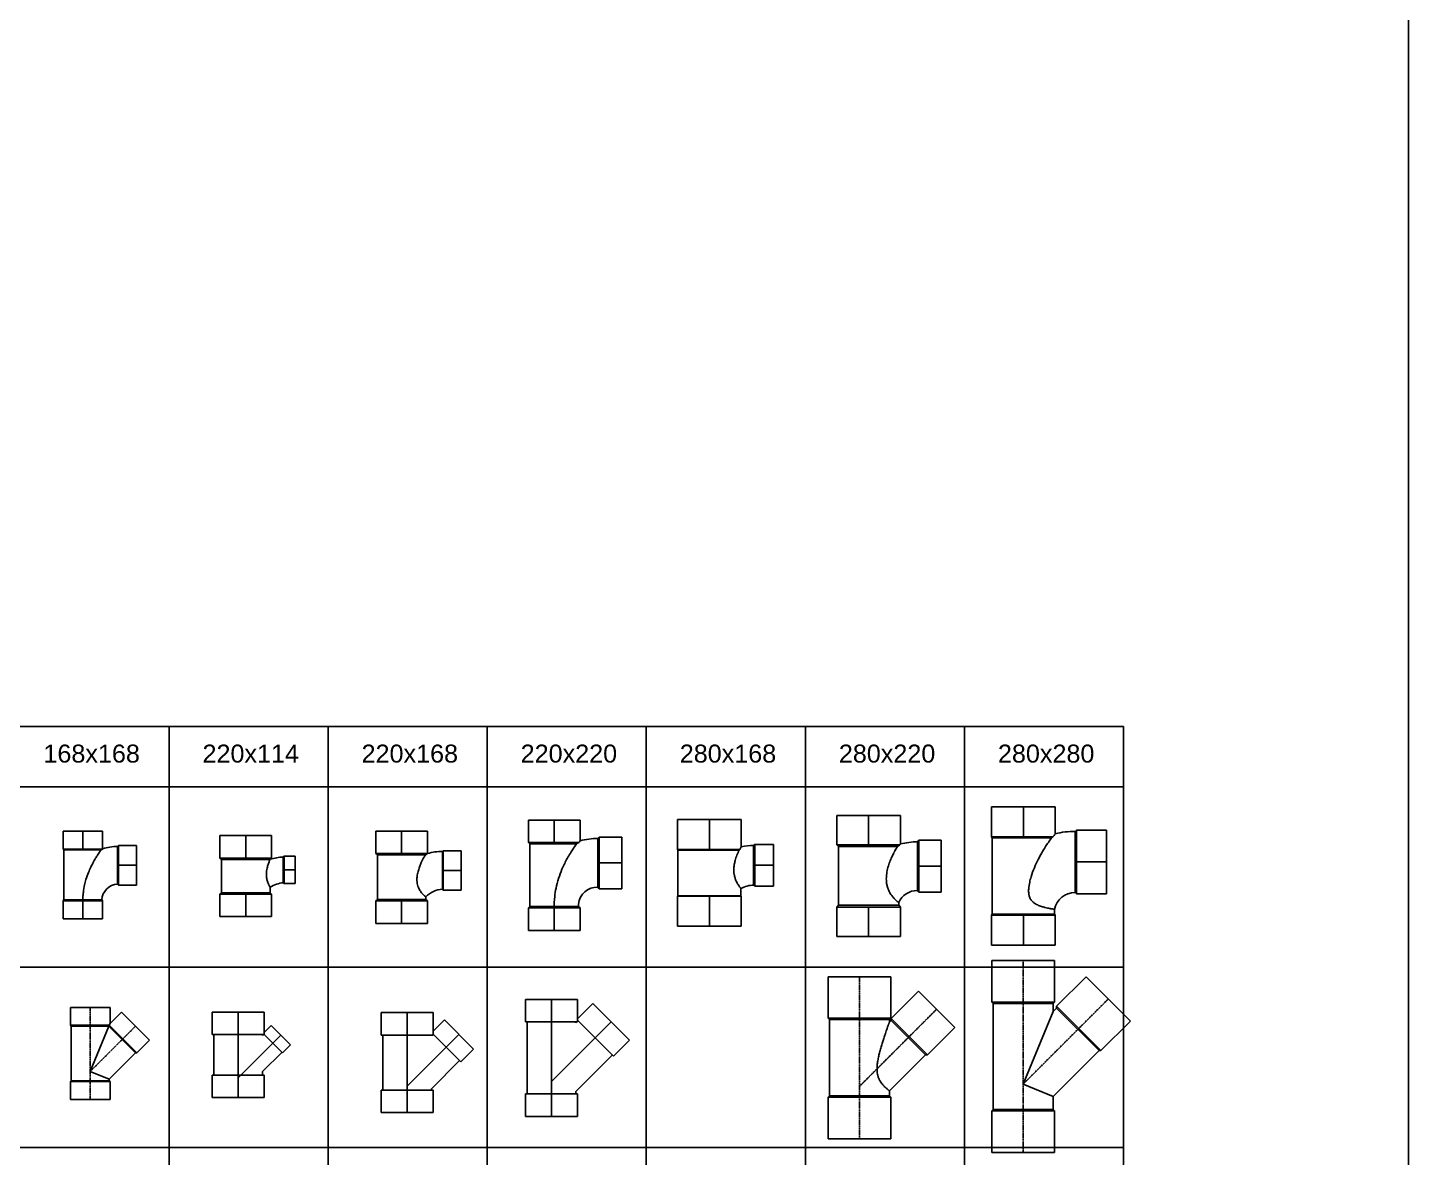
# Model space of a CAD drawing. Header units: millimetres. Extents: x 1218 to 72853, y -34712 to 16286.
# Drawn here: x 19096 to 25233, y 1758 to 6780 of the extents above; entities that cross this region are included whole.
import ezdxf
from ezdxf.enums import TextEntityAlignment as Align

# ---------------------------------------------------------------- set-up
doc = ezdxf.new("R2010")
doc.units = ezdxf.units.MM
doc.linetypes.add('CENTER', pattern=[50.8, 31.75, -6.35, 6.35, -6.35])
doc.linetypes.add('CENTER2', pattern=[28.575, 19.05, -3.175, 3.175, -3.175])
doc.styles.get("Standard").update_dxf_attribs({"font": 'arial.ttf'})

# ---------------------------------------------------------------- blocks, each defined once
blk = doc.blocks.new('TE CONG-D280x168 uPVC')
for p, q in [((-142, 203), (142, 203)), ((-142, 69.5), (-142, 203)), ((142, 82.2), (142, 203)), ((-140, 67.5), (-142, 69.5)), ((-140, -135.5), (-140, 67.5)), ((197, 88), (201.5, 92.5)), ((201.5, 92.5), (285, 92.5)), ((285, 92.5), (285, -92.5)), ((140, -135.5), (140, -103.5)), ((197.1, -88.1), (201.5, -92.5)), ((201.5, -92.5), (285, -92.5)), ((-140, -135.5), (-142, -137.5)), ((-142, -271), (-142, -137.5)), ((140, -135.5), (142, -137.5)), ((142, -271), (142, -137.5)), ((-142, -271), (142, -271))]:
    blk.add_line(p, q)
at = {"color": 8}
for p, q in [((-142, 69.5), (135.4, 69.5)), ((-140, 67.5), (132.6, 67.5)), ((197, 88), (197, -88.1)), ((201.5, 92.5), (201.5, -92.5)), ((-142, -137.5), (142, -137.5)), ((-140, -135.5), (140, -135.5))]:
    blk.add_line(p, q, dxfattribs=at)
for points in [[(0, 203), (0, 69.5)], [(285, 0), (201.5, 0)], [(0, -271), (0, -137.5)]]:
    blk.add_lwpolyline(points, dxfattribs=at)
for radius, start, end in [(305.6, 90.84189, 101.22482), (129.6, 91.95708, 118.32937)]:
    blk.add_arc((201.5, -217.6), radius, start, end)
for points, knots in [([(140, -103.5), (140, -103.5), (140, -103.5), (139.9, -103.4), (139.2, -102.6), (137.2, -99.9), (136, -98.4), (133.4, -94.7), (132.1, -92.8), (128.6, -87.5), (126.3, -83.9), (122.5, -76.8), (120.9, -73.7), (117.5, -66.2), (115.7, -61.5), (112.6, -51.5), (111.3, -46.1), (109.8, -36.2), (109.3, -31.8), (108.8, -22.5), (108.8, -17.6), (109.4, -7.1), (110.1, -1.5), (112, 9.7), (113.2, 15.3), (117, 29.2), (119.7, 37.3), (126, 53.5), (129.6, 61.3), (132.6, 67.5)], [245.266828, 245.266828, 245.266828, 245.266828, 247.501396, 247.501396, 268.424587, 268.424587, 285.069811, 285.069811, 298.815052, 298.815052, 318.271955, 318.271955, 331.45031, 331.45031, 348.334034, 348.334034, 365.630114, 365.630114, 378.974055, 378.974055, 393.681775, 393.681775, 410.633113, 410.633113, 428.459953, 428.459953, 456.707958, 456.707958, 490.585539, 490.585539, 490.585539, 490.585539]), ([(135.4, 69.5), (136.7, 72.1), (137.9, 74.4), (140, 78.4), (140.9, 80.1), (141.6, 81.5), (141.8, 81.8), (142, 82.1), (142, 82.2), (142, 82.2)], [0, 0, 0, 0, 15.020639, 15.020639, 32.723087, 32.723087, 40.710595, 40.710595, 45.784036, 45.784036, 45.784036, 45.784036])]:
    blk.add_open_spline(points, degree=3, knots=knots, dxfattribs=at)
blk.add_open_spline([(132.6, 67.5), (133.6, 68.2), (134.5, 68.8), (135.4, 69.5)], degree=3, dxfattribs=at)
at = {"flags": 1}
for p in [(0, 69.5), (201.5, 0), (0, -137.5)]:
    blk.add_attdef('AMC', p, '', height=0.5, dxfattribs=at)
blk = doc.blocks.new('TE CONG-D280x280 uPVC')
for p, q in [((-142, 245), (142, 245)), ((-142, 111.5), (-142, 245)), ((142, 125.3), (142, 245)), ((230, 135.5), (236.5, 142)), ((236.5, 142), (370, 142)), ((370, 142), (370, -142)), ((-138, 107.5), (-142, 111.5)), ((-138, -232.5), (-138, 107.5)), ((230, -135.5), (236.5, -142)), ((236.5, -142), (370, -142)), ((-138, -232.5), (-142, -236.5)), ((-142, -370.1), (-142, -236.5)), ((138, -232.5), (138, -210.6)), ((138, -232.5), (142, -236.5)), ((142, -370.1), (142, -236.5)), ((-142, -370.1), (142, -370.1))]:
    blk.add_line(p, q)
at = {"color": 8}
for p, q in [((230, -136), (230, 136)), ((236.5, 142), (236.5, -142)), ((-142, 111.5), (131.8, 111.5)), ((-138, 107.5), (125.5, 107.5)), ((-142, -236.5), (142, -236.5)), ((-138, -232.5), (138, -232.5))]:
    blk.add_line(p, q, dxfattribs=at)
for points in [[(0, 245), (0, 107.5)], [(370, 0), (230, 0)], [(0, -232.5), (0, -370.1)]]:
    blk.add_lwpolyline(points, dxfattribs=at)
for radius, end in [(366, 103.91053), (94, 168.11842)]:
    blk.add_arc((230, -230), radius, 90, end)
blk.add_open_spline([(131.8, 111.5), (135.3, 116.3), (138.1, 120.1), (140.7, 123.6), (141.4, 124.4), (141.9, 125.1), (142, 125.3), (142, 125.3)], degree=3, knots=[0, 0, 0, 0, 31.683874, 31.683874, 47.379434, 47.379434, 56.611824, 56.611824, 56.611824, 56.611824])
blk.add_open_spline([(138, -210.6), (138, -210.6), (137.8, -210.6), (136.5, -210.4), (134.8, -210.1), (129.8, -209.2), (126.5, -208.6), (118.4, -207), (113.6, -206), (104.2, -203.9), (100, -202.9), (91, -200.6), (86.3, -199.3), (78.3, -196.8), (75.1, -195.7), (69.3, -193.5), (66.6, -192.5), (60.5, -189.8), (57.2, -188.1), (50.3, -184.1), (46.7, -181.7), (39.5, -175.6), (35.9, -171.7), (31.4, -164.8), (30, -162.1), (27.5, -156.3), (26.5, -153.2), (24.7, -145.9), (24.1, -141.7), (23.3, -131.5), (23.3, -125.3), (24.4, -109.5), (26.1, -99.3), (29.9, -81.8), (32, -74), (38.4, -52.6), (43.4, -38.9), (54.1, -13.3), (59.8, -1.1), (70.9, 21), (76.4, 31), (87, 49.4), (92.1, 57.9), (101.9, 73.4), (106.7, 80.5), (116.4, 94.8), (121.3, 101.7), (125.5, 107.5)], degree=3, knots=[513.419697, 513.419697, 513.419697, 513.419697, 526.728516, 526.728516, 553.058275, 553.058275, 579.418485, 579.418485, 605.800222, 605.800222, 624.722663, 624.722663, 643.537706, 643.537706, 655.319542, 655.319542, 665.156032, 665.156032, 677.315151, 677.315151, 690.638709, 690.638709, 706.852566, 706.852566, 715.881622, 715.881622, 725.86402, 725.86402, 738.457972, 738.457972, 756.600946, 756.600946, 786.353203, 786.353203, 810.412568, 810.412568, 853.70984, 853.70984, 894.290536, 894.290536, 929.819007, 929.819007, 961.945072, 961.945072, 992.04509, 992.04509, 1026.980388, 1026.980388, 1026.980388, 1026.980388], dxfattribs=at)
blk.add_open_spline([(125.5, 107.5), (127.6, 108.8), (129.7, 110.2), (131.8, 111.5)], degree=3)
at = {"flags": 1}
for p in [(0, 111.5), (236.5, 0), (0, -236.5)]:
    blk.add_attdef('AMC', p, '', height=0.5, dxfattribs=at)
blk = doc.blocks.new('TE CONG-D220x220 uPVC')
for p, q in [((115, 190), (-115, 190)), ((-115, 190), (-115, 90)), ((115, 190), (115, 98.5)), ((-108, 84), (-115, 90)), ((-108, 84), (-108, -194.3)), ((194.2, 108.3), (200, 115)), ((300, 115), (200, 115)), ((300, -115), (300, 115)), ((194, -108), (200, -115)), ((300, -115), (200, -115)), ((108, -183.1), (108, -194)), ((-108, -194.3), (-115, -200)), ((-115, -200), (-115, -300)), ((108, -194), (115, -200)), ((115, -200), (115, -300)), ((115, -300), (-115, -300))]:
    blk.add_line(p, q)
at = {"color": 8}
for p, q in [((108.9, 90), (-115, 90)), ((98.8, 84), (-108, 84)), ((194.2, -108.3), (194.2, 108.3)), ((200, -115), (200, 115)), ((115, -200), (-115, -200)), ((108, -194.3), (-108, -194.3))]:
    blk.add_line(p, q, dxfattribs=at)
for points in [[(0, 190), (0, 90)], [(300, 0), (200, 0)], [(0, -300), (0, -200)]]:
    blk.add_lwpolyline(points, dxfattribs=at)
for radius, start, end in [(299.4, 89.38397, 104.70858), (83.4, 87.95146, 174.51309)]:
    blk.add_arc((191, -191.1), radius, start, end)
blk.add_open_spline([(98.8, 84), (95.2, 79), (90.9, 72.9), (82.8, 60.8), (79, 55.1), (70.5, 41.5), (65.6, 33.4), (56.9, 18), (53.1, 10.9), (45.6, -3.8), (42, -11.2), (27.2, -44.1), (17.2, -72), (7.2, -114.9), (4.8, -127.9), (1.5, -153.5), (0.4, -166.1), (0, -194.3), (0, -179), (0, -179)], degree=3, knots=[-320.340267, -320.340267, -320.340267, -320.340267, -286.482229, -286.482229, -260.185884, -260.185884, -226.418189, -226.418189, -198.46016, -198.46016, -170.622718, -170.622718, -77.558312, -77.558312, -38.063436, -38.063436, 0, 0, 0.195551, 0.195551, 0.195551, 0.195551], dxfattribs=at)
blk.add_open_spline([(108.9, 90), (105.8, 88.2), (102.4, 86.2), (98.8, 84)], degree=3)
blk.add_open_spline([(115, 98.5), (115, 98.5), (114.7, 98.1), (113.1, 95.8), (111.3, 93.4), (108.9, 90)], degree=3, knots=[-39.114543, -39.114543, -39.114543, -39.114543, -24.327206, -24.327206, 0, 0, 0, 0])
at = {"flags": 1}
for p in [(0, 90), (200, 0), (0, -200)]:
    blk.add_attdef('AMC', p, '', height=0.5, dxfattribs=at)
blk = doc.blocks.new('TE CONG-D220x168 uPVC')
for p, q in [((115, 175), (-115, 175)), ((-115, 175), (-115, 75)), ((115, 175), (115, 75.6)), ((-108, 69), (-115, 75)), ((-108, 69), (-108, -129)), ((181.7, 84.7), (185, 88)), ((265, 88), (185, 88)), ((265, -88), (265, 88)), ((108, -117.9), (108, -129)), ((181.7, -83.3), (185, -88)), ((265, -88), (185, -88)), ((-108, -129), (-115, -135)), ((-115, -135), (-115, -235)), ((108, -129), (115, -135)), ((115, -135), (115, -235)), ((115, -235), (-115, -235))]:
    blk.add_line(p, q)
at = {"color": 8}
for p, q in [((114.7, 75), (-115, 75)), ((105.2, 69), (-108, 69)), ((181.7, -83.3), (181.7, 84.7)), ((185, -88), (185, 88)), ((115, -135), (-115, -135)), ((108, -129), (-108, -129))]:
    blk.add_line(p, q, dxfattribs=at)
for points in [[(0, 175), (0, 75)], [(265, 0), (185, 0)], [(0, -235), (0, -135)]]:
    blk.add_lwpolyline(points, dxfattribs=at)
for radius, start, end in [(270.7, 90.66939, 104.96611), (102.7, 91.76513, 138.51058)]:
    blk.add_arc((184.9, -185.9), radius, start, end)
for points, knots in [([(105.2, 69), (103.6, 66.2), (101.2, 62.2), (96.9, 54.4), (95.1, 51), (91.3, 43.5), (89.2, 39.2), (84.9, 29.8), (82.7, 24.5), (78.2, 13), (76, 6.6), (72.2, -6.6), (70.6, -13.5), (68.6, -26.2), (68, -32), (67.8, -42.6), (68, -47.4), (69, -56.2), (69.7, -60.3), (71.6, -68), (72.8, -71.5), (75.6, -78.5), (77.2, -81.8), (81.9, -90.2), (85.1, -94.8), (90.7, -101.6), (93, -104.1), (97.5, -108.6), (99.5, -110.6), (103.1, -113.8), (104.6, -115.1), (106.8, -116.9), (107.5, -117.5), (107.9, -117.9), (108, -117.9), (108, -117.9)], [-550.795801, -550.795801, -550.795801, -550.795801, -526.891278, -526.891278, -511.530318, -511.530318, -494.596586, -494.596586, -475.899541, -475.899541, -454.765613, -454.765613, -433.456235, -433.456235, -416.007041, -416.007041, -401.750761, -401.750761, -389.285081, -389.285081, -377.516327, -377.516327, -365.519798, -365.519798, -345.049067, -345.049067, -330.077819, -330.077819, -313.915419, -313.915419, -297.622722, -297.622722, -281.357285, -281.357285, -275.368843, -275.368843, -275.368843, -275.368843]), ([(114.7, 75), (113.8, 74.5), (112.7, 73.7), (109.5, 71.7), (107.5, 70.4), (105.2, 69)], [-161.273281, -161.273281, -161.273281, -161.273281, -152.443104, -152.443104, -141.862647, -141.862647, -141.862647, -141.862647])]:
    blk.add_open_spline(points, degree=3, knots=knots, dxfattribs=at)
blk.add_open_spline([(115, 75.6), (115, 75.6), (114.9, 75.4), (114.7, 75)], degree=3)
at = {"flags": 1}
for p in [(-0.2, 75), (185, 0), (0, -135)]:
    blk.add_attdef('AMC', p, '', height=0.5, dxfattribs=at)
blk = doc.blocks.new('TE CONG-D220x114 uPVC')
for p, q in [((115, 152.1), (-115, 152.1)), ((-115, 152.1), (-115, 52.1)), ((115, 152.1), (115, 52.1)), ((-108, 46.1), (-115, 52.1)), ((-108, 46.1), (-108, -101.9)), ((109.2, 47.1), (115, 52.1)), ((166, 57), (170, 61)), ((220, 61), (170, 61)), ((220, -61), (220, 61)), ((166.5, -57.5), (170, -61)), ((220, -61), (170, -61)), ((-108, -101.9), (-115, -107.9)), ((-115, -107.9), (-115, -207.9)), ((108, -77.7), (108, -101.9)), ((108, -101.9), (115, -107.9)), ((115, -107.9), (115, -207.9)), ((115, -207.9), (-115, -207.9))]:
    blk.add_line(p, q)
at = {"color": 8}
for p, q in [((115, 52.1), (-115, 52.1)), ((107.7, 46.1), (-108, 46.1)), ((166, -0.2), (166, 57)), ((170, -61), (170, 61)), ((115, -107.9), (-115, -107.9)), ((108, -101.9), (-108, -101.9))]:
    blk.add_line(p, q, dxfattribs=at)
for points in [[(0, 152.1), (0, 52.1)], [(220, 0), (170, 0)], [(0, -207.9), (0, -107.9)]]:
    blk.add_lwpolyline(points, dxfattribs=at)
for radius, start, end in [(241.3, 92.75155, 106.45291), (127.3, 95.00447, 123.13248)]:
    blk.add_arc((177.6, -184.3), radius, start, end)
for points, knots in [([(107.7, 46.1), (107.3, 45.2), (106.6, 43.5), (104.2, 37.7), (102.4, 33.1), (99, 23.1), (97.4, 17.9), (95.2, 8.6), (94.3, 4.8), (93, -3.3), (92.4, -7.6), (91.8, -15.8), (91.7, -19.7), (91.8, -27.1), (92.1, -30.6), (92.8, -37.3), (93.4, -40.4), (94.7, -46.5), (95.4, -49.4), (98, -57.9), (100.1, -62.7), (102.9, -68.7), (103.9, -70.5), (105.5, -73.5), (106.2, -74.7), (107.3, -76.6), (107.7, -77.2), (108, -77.6), (108, -77.7), (108, -77.7)], [-366.843024, -366.843024, -366.843024, -366.843024, -351.097217, -351.097217, -329.037219, -329.037219, -310.211031, -310.211031, -297.659036, -297.659036, -284.562961, -284.562961, -272.954823, -272.954823, -262.421513, -262.421513, -252.461286, -252.461286, -242.6035, -242.6035, -221.91667, -221.91667, -211.026314, -211.026314, -199.989151, -199.989151, -188.919303, -188.919303, -183.411652, -183.411652, -183.411652, -183.411652]), ([(166, -0.2), (166, -7.2), (166.1, -14.1), (166.2, -27.5), (166.2, -33.9), (166.3, -44.7), (166.4, -49.1), (166.4, -54.2), (166.5, -55.7), (166.5, -57), (166.5, -57.3), (166.5, -57.5), (166.5, -57.5), (166.5, -57.5)], [0, 0, 0, 0, 20.923286, 20.923286, 43.143371, 43.143371, 65.268264, 65.268264, 79.839368, 79.839368, 87.622176, 87.622176, 90.026982, 90.026982, 90.026982, 90.026982])]:
    blk.add_open_spline(points, degree=3, knots=knots, dxfattribs=at)
blk.add_open_spline([(109.2, 47.1), (109.2, 47.1), (109.1, 47), (108.6, 46.7), (108.2, 46.4), (107.7, 46.1)], degree=3, knots=[-152.259409, -152.259409, -152.259409, -152.259409, -144.887726, -144.887726, -137.707847, -137.707847, -137.707847, -137.707847])
at = {"flags": 1}
for p in [(0, 52.1), (170, 0), (0, -107.9)]:
    blk.add_attdef('AMC', p, '', height=0.5, dxfattribs=at)
blk = doc.blocks.new('TE CONG-D280x220 uPVC')
for p, q in [((141.5, 225), (-141.5, 225)), ((-141.5, 225), (-141.5, 95)), ((141.5, 225), (141.5, 98.5)), ((-133.5, 87), (-141.5, 95)), ((-133.5, 87), (-133.5, -174)), ((217, 108), (223, 115)), ((323, 115), (223, 115)), ((323, -115), (323, 115)), ((217, -108), (223, -115)), ((323, -115), (223, -115)), ((-133.5, -174), (-141.5, -182)), ((-141.5, -182), (-141.5, -312)), ((133.5, -161.8), (133.5, -174)), ((133.5, -174), (141.5, -182)), ((141.5, -182), (141.5, -312)), ((141.5, -312), (-141.5, -312))]:
    blk.add_line(p, q)
at = {"color": 8}
for p, q in [((139.3, 95), (-141.5, 95)), ((127.6, 87), (-133.5, 87)), ((217, -108), (217, 108)), ((223, -115), (223, 115)), ((141.5, -182), (-141.5, -182)), ((133.5, -174), (-133.5, -174))]:
    blk.add_line(p, q, dxfattribs=at)
for points in [[(0, 225), (0, 95)], [(323, 0), (223, 0)], [(0, -312), (0, -182)]]:
    blk.add_lwpolyline(points, dxfattribs=at)
for radius, start, end in [(308.1, 90.05093, 104.23802), (92.1, 90.17353, 155.44856)]:
    blk.add_arc((217.3, -200.1), radius, start, end)
for points, knots in [([(127.6, 87), (125.1, 82.8), (121.9, 77.5), (115.5, 66), (112.3, 60.1), (106.2, 48), (103.3, 41.8), (97.4, 28.3), (94.4, 20.8), (88.8, 5.1), (86.3, -3.2), (82, -20.8), (80.3, -30.1), (78.6, -46.9), (78.3, -54.5), (78.9, -68.5), (79.6, -74.8), (81.8, -86.7), (83.2, -92.2), (86.8, -102.6), (88.8, -107.5), (95.8, -121.6), (101.4, -129.6), (110, -140), (112.9, -143.2), (118.6, -148.9), (121.2, -151.4), (126.1, -155.8), (128.3, -157.6), (131, -159.9), (131.9, -160.6), (133.1, -161.5), (133.4, -161.8), (133.5, -161.8), (133.5, -161.8), (133.5, -161.8)], [-716.677076, -716.677076, -716.677076, -716.677076, -687.699746, -687.699746, -662.66558, -662.66558, -639.510513, -639.510513, -614.115484, -614.115484, -587.324399, -587.324399, -559.106401, -559.106401, -536.459665, -536.459665, -517.316982, -517.316982, -499.999346, -499.999346, -483.23751, -483.23751, -448.916832, -448.916832, -430.251628, -430.251628, -411.102806, -411.102806, -389.305147, -389.305147, -374.530898, -374.530898, -360.424171, -360.424171, -358.274373, -358.274373, -358.274373, -358.274373]), ([(139.3, 95), (137.7, 93.9), (135.9, 92.7), (132, 90), (129.9, 88.5), (127.6, 87)], [-179.397895, -179.397895, -179.397895, -179.397895, -169.253852, -169.253852, -159.038283, -159.038283, -159.038283, -159.038283]), ([(141.5, 98.5), (141.5, 98.5), (141.5, 98.5), (141.3, 98.3), (140.6, 97.1), (139.3, 95)], [-25.341232, -25.341232, -25.341232, -25.341232, -22.738692, -22.738692, 0, 0, 0, 0])]:
    blk.add_open_spline(points, degree=3, knots=knots, dxfattribs=at)
at = {"flags": 1}
for p in [(0, 95), (223, 0), (0, -182)]:
    blk.add_attdef('AMC', p, '', height=0.5, dxfattribs=at)
blk = doc.blocks.new('TE CONG-D168x168 uPVC')
for p, q in [((88, 152), (-88, 152)), ((-88, 152), (-88, 72)), ((88, 152), (88, 73.6)), ((-84, 68), (-88, 72)), ((-84, 68), (-84, -154)), ((154, 84), (158, 88)), ((238, 88), (158, 88)), ((238, -88), (238, 88)), ((154.1, -84.1), (158, -88)), ((238, -88), (158, -88)), ((-84, -154), (-88, -158)), ((-88, -158), (-88, -238)), ((84, -154), (88, -158)), ((88, -158), (88, -238)), ((88, -238), (-88, -238))]:
    blk.add_line(p, q)
at = {"color": 8}
for p, q in [((86.8, 72), (-88, 72)), ((80.8, 68), (-84, 68)), ((154, 0), (154, 84)), ((158, -88), (158, 88)), ((88, -158), (-88, -158)), ((48.1, -154), (-84, -154))]:
    blk.add_line(p, q, dxfattribs=at)
for points in [[(0, 152), (0, 72)], [(238, 0), (158, 0)], [(0, -238), (0, -158)]]:
    blk.add_lwpolyline(points, dxfattribs=at)
for radius, start, end in [(242.2, 90.97812, 106.83139), (74.2, 93.12735, 176.79183)]:
    blk.add_arc((158.1, -158.2), radius, start, end)
for points, knots in [([(0, -153.2), (0, -153.1), (0, -153.1), (0.1, -147.5), (0.3, -142), (1.1, -130.9), (1.6, -125.3), (3.6, -108.7), (5.6, -97.7), (9.8, -79), (11.8, -71.3), (17.3, -52.8), (21.1, -42.1), (28.4, -23.8), (31.8, -16.1), (38.3, -2.2), (41.5, 4), (48.6, 17.4), (52.6, 24.4), (59.7, 36.2), (62.7, 41.1), (69.5, 51.6), (73.1, 57), (78, 64), (79.6, 66.2), (80.8, 68)], [-0.161271, -0.161271, -0.161271, -0.161271, 0, 0, 16.565538, 16.565538, 33.30092, 33.30092, 66.850723, 66.850723, 90.766072, 90.766072, 125.025149, 125.025149, 150.567999, 150.567999, 172.164444, 172.164444, 198.139174, 198.139174, 218.025249, 218.025249, 243.721263, 243.721263, 258.847581, 258.847581, 258.847581, 258.847581]), ([(154, 0), (154, -6.9), (154, -13.8), (154, -30), (154, -39), (154, -55.8), (154, -63.2), (154.1, -75.5), (154.1, -79.9), (154.1, -82.9), (154.1, -83.4), (154.1, -83.9), (154.1, -84), (154.1, -84.1), (154.1, -84.1), (154.1, -84.1)], [132.311104, 132.311104, 132.311104, 132.311104, 153.114198, 153.114198, 182.416319, 182.416319, 213.752973, 213.752973, 246.840654, 246.840654, 257.132958, 257.132958, 263.136362, 263.136362, 264.640466, 264.640466, 264.640466, 264.640466]), ([(84, -154), (84, -154), (84, -154), (84, -154), (83.9, -154), (83.6, -154), (83.3, -154), (82.2, -154), (81.4, -154), (78, -154), (74.4, -154), (63.9, -154), (56.6, -154), (48.1, -154)], [264.612572, 264.612572, 264.612572, 264.612572, 265.78894, 265.78894, 270.710737, 270.710737, 279.0758, 279.0758, 289.494641, 289.494641, 314.384405, 314.384405, 345.495489, 345.495489, 345.495489, 345.495489])]:
    blk.add_open_spline(points, degree=3, knots=knots, dxfattribs=at)
for points, knots in [([(80.8, 68), (81.3, 68.3), (81.8, 68.6), (84, 70.1), (85.5, 71.1), (86.8, 72)], [116.191096, 116.191096, 116.191096, 116.191096, 118.800971, 118.800971, 128.79368, 128.79368, 128.79368, 128.79368]), ([(86.8, 72), (87.5, 73), (87.9, 73.5), (88, 73.6), (88, 73.6), (88, 73.6)], [0, 0, 0, 0, 13.262037, 13.262037, 14.569793, 14.569793, 14.569793, 14.569793])]:
    blk.add_open_spline(points, degree=3, knots=knots)
at = {"flags": 1}
for p in [(0, 72), (158, 0), (0, -158)]:
    blk.add_attdef('AMC', p, '', height=0.5, dxfattribs=at)
blk = doc.blocks.new('Y-D168x168 uPVC')
for p, q in [((-88, 205), (-88, 285)), ((-88, 285), (88, 285)), ((88, 212.5), (88, 285)), ((88, 212.5), (139.3, 263.8)), ((139.3, 263.8), (263.8, 139.3)), ((-84, 201), (-88, 205)), ((-84, -41), (-84, 201)), ((207.2, 82.7), (263.8, 139.3)), ((84, -34.8), (201.5, 82.7)), ((201.5, 82.7), (207.2, 82.7)), ((-84, -41), (-88, -45)), ((-88, -125), (-88, -45)), ((84, -41), (84, -34.8)), ((84, -41), (88, -45)), ((88, -125), (88, -45)), ((-88, -125), (88, -125))]:
    blk.add_line(p, q)
at = {"color": 8}
for p, q in [((-88, 205), (84.9, 205)), ((83.3, 201), (-84, 201)), ((83.3, 201), (0, 0)), ((83.3, 201), (201.5, 82.7)), ((88, 212.5), (84.9, 205)), ((84.9, 205), (207.2, 82.7)), ((0, 0), (84, -34.8)), ((-88, -45), (88, -45)), ((-84, -41), (84, -41))]:
    blk.add_line(p, q, dxfattribs=at)
at = {"color": 8, "linetype": 'CENTER2', "ltscale": 0.25}
blk.add_line((0, 0), (201.5, 201.5), dxfattribs=at)
blk.add_lwpolyline([(0, 285), (0, -125)], dxfattribs=at)
at = {"color": 8}
blk.add_open_spline([(84.9, 205), (84.8, 204.6), (84.6, 204.3), (84.2, 203.3), (84, 202.7), (83.6, 201.7), (83.4, 201.3), (83.3, 201)], degree=3, knots=[2.400883, 2.400883, 2.400883, 2.400883, 5.023419, 5.023419, 10.046839, 10.046839, 14.201635, 14.201635, 14.201635, 14.201635], dxfattribs=at)
at = {"flags": 1}
for p in [(0, 205), (145, 145), (0, -45)]:
    blk.add_attdef('AMC', p, '', height=0.5, dxfattribs=at)
blk = doc.blocks.new('Y-D280x280 uPVC')
for p, q in [((-139.5, 550), (139.5, 550)), ((-139.5, 365), (-139.5, 550)), ((139.5, 365), (139.5, 550)), ((279.7, 476.9), (148.9, 346.1)), ((476.9, 279.7), (279.7, 476.9)), ((-133.5, 359), (-139.5, 365)), ((-133.5, -112), (-133.5, 359)), ((133.5, 359), (139.5, 365)), ((133.5, 322.3), (133.5, 359)), ((148.9, 337.7), (133.5, 322.3)), ((148.9, 337.7), (148.9, 346.1)), ((476.9, 279.7), (346.1, 148.9)), ((337.7, 148.9), (133.5, -55.3)), ((337.7, 148.9), (346.1, 148.9)), ((133.5, -112), (133.5, -55.3)), ((-133.5, -112), (-139.5, -118)), ((-139.5, -303), (-139.5, -118)), ((133.5, -112), (139.5, -118)), ((139.5, -303), (139.5, -118)), ((-139.5, -303), (139.5, -303))]:
    blk.add_line(p, q)
at = {"color": 8, "linetype": 'CENTER2', "ltscale": 0.25}
for p, q in [((0, 550), (0, -303)), ((378.3, 378.3), (0, 0))]:
    blk.add_line(p, q, dxfattribs=at)
at = {"color": 8}
for p, q in [((-139.5, 365), (139.5, 365)), ((-133.5, 359), (133.5, 359)), ((0, 0), (133.5, 322.3)), ((346.1, 148.9), (148.9, 346.1)), ((337.7, 148.9), (148.9, 337.7)), ((133.5, -55.3), (0, 0)), ((-139.5, -118), (139.5, -118)), ((-133.5, -112), (133.5, -112))]:
    blk.add_line(p, q, dxfattribs=at)
at = {"flags": 1}
for p in [(0, 365), (247.5, 247.5), (0, -118)]:
    blk.add_attdef('AMC', p, '', height=0.5, dxfattribs=at)
blk = doc.blocks.new('Y-D280x220 uPVC')
for p, q in [((-139.5, 487.9), (139.5, 487.9)), ((-139.5, 302.9), (-139.5, 487.9)), ((139.5, 302.9), (139.5, 487.9)), ((262.4, 423.5), (140.7, 301.9)), ((423.5, 262.4), (262.4, 423.5)), ((-133.5, 297), (-139.5, 302.9)), ((-133.5, -41.1), (-133.5, 297)), ((133.5, 297), (139.5, 302.9)), ((133.5, 286.2), (133.5, 297)), ((140.7, 293.5), (133.5, 286.2)), ((140.7, 293.5), (140.7, 301.9)), ((423.5, 262.4), (301.9, 140.7)), ((293.5, 140.7), (133.5, -19.2)), ((293.5, 140.7), (301.9, 140.7)), ((-133.5, -41.1), (-139.5, -47.1)), ((-139.5, -232.1), (-139.5, -47.1)), ((133.5, -41.1), (133.5, -19.2)), ((133.5, -41.1), (139.5, -47.1)), ((139.5, -232.1), (139.5, -47.1)), ((-139.5, -232.1), (139.5, -232.1))]:
    blk.add_line(p, q)
at = {"color": 8, "linetype": 'CENTER2', "ltscale": 0.25}
for p, q in [((0, 487.9), (0, -232.1)), ((342.9, 342.9), (0, 0))]:
    blk.add_line(p, q, dxfattribs=at)
at = {"color": 8}
for p, q in [((-139.5, 302.9), (139.5, 302.9)), ((-133.5, 297), (133.5, 297)), ((301.9, 140.7), (140.7, 301.9)), ((293.5, 140.7), (140.7, 293.5)), ((-139.5, -47.1), (139.5, -47.1)), ((-133.5, -41.1), (133.5, -41.1))]:
    blk.add_line(p, q, dxfattribs=at)
for points, knots in [([(133.5, 286.2), (133.5, 286.2), (133.5, 286.2), (133.4, 286), (133.3, 285.8), (133.2, 285.3), (133.1, 285), (132.8, 284.4), (132.7, 284), (132.3, 283), (132.2, 282.5), (131.8, 281.5), (131.6, 280.9), (130.9, 279), (130.4, 277.6), (129.4, 275), (129, 273.7), (128, 270.9), (127.4, 269.5), (125.8, 264.8), (124.6, 261.5), (122.1, 254.4), (120.8, 250.7), (118.2, 243.2), (116.9, 239.5), (113.8, 230.3), (111.8, 224.4), (107.8, 212.4), (105.8, 206.2), (101.8, 193.5), (99.8, 187), (95.9, 173.8), (93.9, 167.1), (90.3, 153.5), (88.5, 146.7), (86.1, 136.5), (85.4, 133), (83.9, 126.2), (83.3, 122.7), (82, 115.9), (81.5, 112.5), (80.4, 105.6), (80, 102.2), (79.3, 95.4), (79, 92), (78.6, 85.2), (78.5, 81.8), (78.5, 78.5)], [591.831725, 591.831725, 591.831725, 591.831725, 595.788287, 595.788287, 599.744849, 599.744849, 603.701412, 603.701412, 607.657974, 607.657974, 611.614536, 611.614536, 615.571098, 615.571098, 623.484223, 623.484223, 630.126537, 630.126537, 636.768852, 636.768852, 650.053481, 650.053481, 663.33811, 663.33811, 676.622739, 676.622739, 696.834807, 696.834807, 717.046875, 717.046875, 737.258943, 737.258943, 757.47101, 757.47101, 777.683078, 777.683078, 787.789112, 787.789112, 797.895146, 797.895146, 808.00118, 808.00118, 818.107214, 818.107214, 828.213247, 828.213247, 838.319281, 838.319281, 838.319281, 838.319281]), ([(78.5, 78.5), (78.5, 74.7), (78.6, 70.8), (79.3, 63), (79.8, 59.1), (80.8, 53.4), (81.2, 51.5), (82.1, 47.7), (82.7, 45.9), (83.8, 42.2), (84.4, 40.4), (85.7, 36.9), (86.4, 35.2), (87.9, 31.8), (88.7, 30.2), (90.4, 27), (91.2, 25.4), (93.9, 20.8), (95.8, 18), (99.7, 12.6), (101.7, 10.1), (105.7, 5.5), (107.6, 3.4), (111.2, -0.2), (112.8, -1.8), (116.1, -4.9), (117.6, -6.3), (120.6, -8.9), (122, -10.1), (124.7, -12.3), (125.9, -13.3), (128, -15), (129, -15.8), (130.6, -17.1), (131.3, -17.6), (132.4, -18.4), (132.8, -18.7), (133.4, -19.1), (133.5, -19.2), (133.5, -19.2)], [0, 0, 0, 0, 11.400819, 11.400819, 22.801639, 22.801639, 28.502049, 28.502049, 34.202458, 34.202458, 39.902868, 39.902868, 45.603278, 45.603278, 51.303688, 51.303688, 57.004097, 57.004097, 68.404917, 68.404917, 79.805736, 79.805736, 91.206556, 91.206556, 101.389747, 101.389747, 111.572938, 111.572938, 121.756129, 121.756129, 131.93932, 131.93932, 142.122511, 142.122511, 152.305702, 152.305702, 162.488893, 162.488893, 172.672084, 172.672084, 172.672084, 172.672084])]:
    blk.add_open_spline(points, degree=3, knots=knots, dxfattribs=at)
at = {"flags": 1}
for p in [(0, 302.9), (221.3, 221.3), (0, -47.1)]:
    blk.add_attdef('AMC', p, '', height=0.5, dxfattribs=at)
blk = doc.blocks.new('Y-D220x114 uPVC')
for p, q in [((-115.5, 292), (115.5, 292)), ((-115.5, 292), (-115.5, 192)), ((115.5, 292), (115.5, 192)), ((115.5, 192), (-115.5, 192)), ((-108, 192), (-108, 12)), ((111.4, 192), (108, 188.6)), ((108, 192), (108, 188.6)), ((146.7, 232.3), (115.5, 201.1)), ((115.5, 192.8), (196.9, 111.4)), ((232.3, 146.7), (146.7, 232.3)), ((232.3, 146.7), (196.9, 111.4)), ((194.5, 113.8), (108, 27.4)), ((115.5, 12), (-115.5, 12)), ((-115.5, -88), (-115.5, 12)), ((108, 27.4), (108, 12)), ((115.5, -88), (115.5, 12)), ((-115.5, -88), (115.5, -88))]:
    blk.add_line(p, q)
at = {"color": 8, "linetype": 'CENTER', "ltscale": 30}
for p, q in [((0, 292), (0, -88)), ((0, 0), (189.5, 189.5))]:
    blk.add_line(p, q, dxfattribs=at)
at = {"flags": 1}
for p in [(0, 192), (154.1, 154.1), (0, -2.9)]:
    blk.add_attdef('AMC', p, '', height=0.5, dxfattribs=at)
blk = doc.blocks.new('Y-D220x168 uPVC')
for p, q in [((-115.5, 328), (115.5, 328)), ((-115.5, 328), (-115.5, 228)), ((115.5, 328), (115.5, 228)), ((165.8, 295.2), (115.5, 244.9)), ((295.2, 165.8), (165.8, 295.2)), ((115.5, 228), (-115.5, 228)), ((-108, -17), (-108, 228)), ((108, 226.8), (108, 228)), ((109.2, 228), (108, 226.8)), ((238.6, 109.2), (115.5, 232.4)), ((295.2, 165.8), (238.6, 109.2)), ((233.3, 114.6), (108, -10.8)), ((115.5, -17), (-115.5, -17)), ((-115.5, -117), (-115.5, -17)), ((108, -17), (108, -10.8)), ((115.5, -117), (115.5, -17)), ((-115.5, -117), (115.5, -117))]:
    blk.add_line(p, q)
at = {"color": 8, "linetype": 'CENTER', "ltscale": 40}
for p, q in [((0, 328), (0, -117)), ((0, 328), (0, 0)), ((0, 0), (230.5, 230.5))]:
    blk.add_line(p, q, dxfattribs=at)
at = {"flags": 1}
for p in [(0, 228), (173.9, 173.9), (0, -17)]:
    blk.add_attdef('AMC', p, '', height=0.5, dxfattribs=at)
blk = doc.blocks.new('Y-D220x220 uPVC')
for p, q in [((-115.5, 365), (115.5, 365)), ((-115.5, 365), (-115.5, 265)), ((115.5, 365), (115.5, 265)), ((183.5, 346.8), (115.5, 278.8)), ((183.5, 346.8), (346.8, 183.5)), ((115.5, 265), (-115.5, 265)), ((-108, -55), (-108, 265)), ((108, 260.7), (108, 265)), ((108, 260.7), (112.3, 265)), ((276.1, 112.8), (115.5, 273.4)), ((115.5, 268.2), (118.1, 270.8)), ((346.8, 183.5), (276.1, 112.8)), ((108, -44.7), (270.8, 118.1)), ((115.5, -55), (-115.5, -55)), ((-115.5, -155), (-115.5, -55)), ((108, -55), (108, -44.7)), ((115.5, -155), (115.5, -55)), ((-115.5, -155), (115.5, -155))]:
    blk.add_line(p, q)
at = {"color": 8, "linetype": 'CENTER', "ltscale": 40}
for p, q in [((0, -155), (0, 365)), ((0, 0), (265.2, 265.2))]:
    blk.add_line(p, q, dxfattribs=at)
at = {"flags": 1}
for p in [(0, 265), (194.5, 194.5), (0, -55)]:
    blk.add_attdef('AMC', p, '', height=0.5, dxfattribs=at)

msp = doc.modelspace()

# ---------------------------------------------------------------- linework, layer by layer
for p, q in [((2141.9, 3673.6), (23966.6, 3673.6)), ((19724.1, 3673.6), (19724.1, -1314.6)), ((20431.2, 3673.6), (20431.2, -1314.6)), ((21138.2, 3673.6), (21138.2, -1314.6)), ((21845.3, 3673.6), (21845.3, -1314.6)), ((22552.4, 3673.6), (22552.4, -1314.6)), ((23259.5, 3673.6), (23259.5, -1314.6)), ((23966.6, 3673.6), (23966.6, -1314.6)), ((2141.9, 3405.7), (23966.6, 3405.7)), ((2141.9, 2603.9), (23966.6, 2603.9)), ((2141.9, 1802), (23966.6, 1802))]:
    msp.add_line(p, q)
msp.add_lwpolyline([(1218, 16285.6), (25232.7, 16285.6), (25232.7, -2725.9), (1218, -2725.9)], close=True)

# ---------------------------------------------------------------- block references
for name, p in [('TE CONG-D280x280 uPVC', (23521.3, 3071.4)), ('TE CONG-D220x220 uPVC', (21436.3, 3067.2)), ('TE CONG-D280x168 uPVC', (22125.7, 3056.8)), ('TE CONG-D280x220 uPVC', (22833.8, 3052.7)), ('TE CONG-D168x168 uPVC', (19341.1, 3056.6)), ('TE CONG-D220x168 uPVC', (20758.2, 3033.5)), ('TE CONG-D220x114 uPVC', (20065.4, 3036.5)), ('Y-D280x280 uPVC', (23520.3, 2083.7)), ('Y-D280x220 uPVC', (22792.7, 2073.5)), ('Y-D220x220 uPVC', (21423.8, 2095.4)), ('Y-D168x168 uPVC', (19374, 2140.2)), ('Y-D220x114 uPVC', (20031.9, 2111.9)), ('Y-D220x168 uPVC', (20782.1, 2074.1))]:
    msp.add_blockref(name, p)

# ---------------------------------------------------------------- texts
at = {"color": 2, "ltscale": 500}
for s, p in [('168x168', (19380.3, 3553.1)), ('220x114', (20087.4, 3553.1)), ('220x168', (20794.4, 3553.1)), ('220x220', (21501.5, 3553.1)), ('280x168', (22208.6, 3553.1)), ('280x220', (22915.7, 3553.1)), ('280x280', (23622.8, 3553.1))]:
    msp.add_text(s, height=80, rotation=360, dxfattribs=at).set_placement(p, align=Align.MIDDLE_CENTER)

doc.saveas('drawing.dxf')
